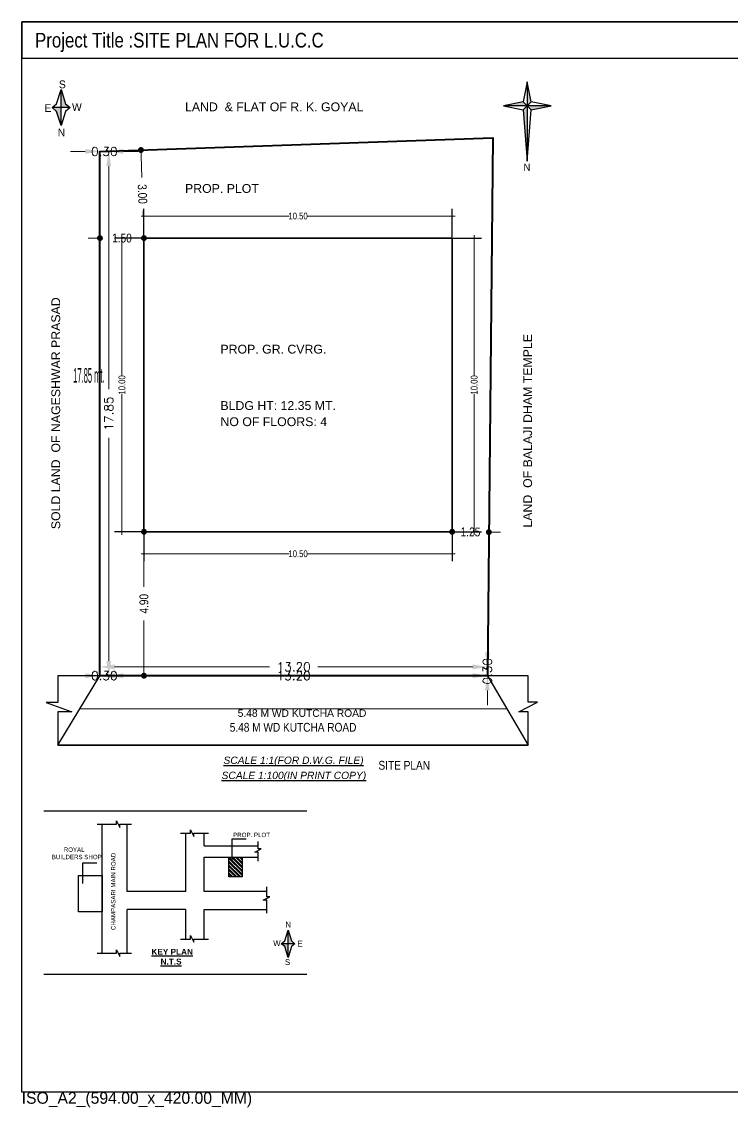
# Paper-space layout 'AutoDCR01' of a CAD drawing. Header units: metres. Extents: x 1 to 57.2, y 0.3 to 37.4.
# Drawn here: x 1 to 25.21, y 0.48 to 37.44 of the extents above; entities that cross this region are included whole.
import ezdxf
from ezdxf.enums import TextEntityAlignment as Align

# ---------------------------------------------------------------- set-up
doc = ezdxf.new("R2010")
doc.units = ezdxf.units.M
doc.header["$MEASUREMENT"] = 0
for name, color, linetype in [('_OtherDetail', 193, 'Continuous'), ('DCR_AREATABLE', 7, 'Continuous'), ('DCR_DIMENSION', 7, 'Continuous'), ('DCR_FMARGIN_DIMENSION', 1, 'Continuous'), ('DCR_GNDCOV', 14, 'Continuous'), ('DCR_GNDCOV_DIMENSION', 7, 'Continuous'), ('DCR_MROAD', 20, 'Continuous'), ('DCR_NPDDIM', 211, 'Continuous'), ('DCR_PWORK', 1, 'Continuous'), ('DCR_PWORK_DIMENSION', 7, 'Continuous'), ('DCR_SPLAN', 50, 'Continuous'), ('DCR_SPLOT', 7, 'Continuous'), ('DCR_SPLOT_DIMENSION', 7, 'Continuous')]:
    doc.layers.add(name, color=color, linetype=linetype)
doc.styles.add('AutoDCRDim2Font', font='ARIALN.TTF')
doc.styles.add('AutoDCRDim3Font', font='ARIALN.TTF')
doc.styles.add('AutoDCRFont', font='romans.shx')
doc.styles.add('AutoDCRTableFont', font='ARIALN.TTF')
doc.styles.add('PreDCRDim3Font', font='ARIALN.TTF')
doc.styles.add('PreDCRFont', font='ARIALN.TTF')
doc.styles.get("Standard").update_dxf_attribs({"font": 'arial.ttf'})
doc.styles.add('tt', font='supef___.ttf', dxfattribs={"height": 3})
doc.dimstyles.new('DCR-PLOT-EXT', dxfattribs={"dimtxt": 0.3, "dimasz": 0.5, "dimexe": 0.5, "dimexo": 0.5, "dimgap": 0.25, "dimtad": 0, "dimdec": 3, "dimzin": 0, "dimdsep": 46, "dimtxsty": 'AutoDCRFont', "dimcen": 0.5, "dimdle": 0.1, "dimse1": 1, "dimse2": 1, "dimadec": 0, "dimazin": 0, "dimtfac": 1, "dimtix": 1, "dimtofl": 0, "dimtmove": 1, "dimatfit": 1, "dimfxl": 1, "dimtolj": 1, "dimtzin": 0, "dimlwd": 15, "dimarcsym": 0})
doc.dimstyles.new('DCR-PLOT-MARGIN', dxfattribs={"dimtxt": 0.3, "dimasz": 0.2, "dimexe": 0.25, "dimexo": 0.25, "dimgap": 0.25, "dimtad": 0, "dimzin": 0, "dimdsep": 46, "dimtxsty": 'AutoDCRDim3Font', "dimblk": 'DOT', "dimcen": 0.5, "dimdle": 0.1, "dimadec": 0, "dimazin": 0, "dimtfac": 1, "dimtix": 1, "dimtofl": 0, "dimtmove": 1, "dimatfit": 1, "dimfxl": 1, "dimtolj": 1, "dimtzin": 0, "dimlwd": 15, "dimarcsym": 0})
doc.dimstyles.new('ISO-25', dxfattribs={"dimtxt": 0.25, "dimasz": 0.15, "dimexe": 0, "dimexo": 0, "dimtad": 0, "dimdec": 3, "dimdsep": 46, "dimtxsty": 'Standard', "dimcen": 2.5, "dimadec": 0, "dimazin": 0, "dimtfac": 1, "dimtdec": 3, "dimtmove": 0, "dimatfit": 3, "dimfxl": 1, "dimarcsym": 0})
doc.dimstyles.new('ISO-DCR23', dxfattribs={"dimtxt": 0.23, "dimasz": 0, "dimexe": 0.25, "dimexo": 0.025, "dimgap": 0, "dimtad": 0, "dimzin": 0, "dimdsep": 46, "dimtxsty": 'AutoDCRDim2Font', "dimcen": 0, "dimdle": 0.1, "dimadec": 0, "dimazin": 0, "dimtfac": 1, "dimtix": 1, "dimtofl": 0, "dimtmove": 1, "dimatfit": 1, "dimfxl": 1, "dimtolj": 1, "dimtzin": 0, "dimlwd": 15, "dimarcsym": 0})

# ---------------------------------------------------------------- blocks, each defined once
blk = doc.blocks.new('blkProjectTitle')
at = {"layer": 'DCR_AREATABLE', "style": 'AutoDCRTableFont'}
blk.add_attdef('PROJECT_TITLE', (0.5, -0.87), '', height=0.5, dxfattribs=at)
blk = doc.blocks.new('*D400')
at = {"layer": 'DCR_SPLOT_DIMENSION', "color": 0, "lineweight": 15, "transparency": 16777216}
for p, q in [((4.166, 15.175), (9.437, 15.175)), ((16.366, 15.175), (11.094, 15.175))]:
    blk.add_line(p, q, dxfattribs=at)
at = {"layer": 'DCR_SPLOT_DIMENSION', "color": 0, "transparency": 16777216}
for points in [[(4.166, 15.258), (4.166, 15.091), (3.666, 15.175)], [(16.366, 15.258), (16.366, 15.091), (16.866, 15.175)]]:
    blk.add_solid(points, dxfattribs=at)
at = {"layer": 'Defpoints', "color": 0, "transparency": 16777216}
for p in [(3.666, 15.175), (3.666, 15.175), (16.866, 15.175)]:
    blk.add_point(p, dxfattribs=at)
at = {"layer": 'DCR_SPLOT_DIMENSION', "color": 0, "lineweight": 15, "transparency": 16777216, "insert": (10.266, 15.175), "char_height": 0.3, "attachment_point": 5, "style": 'AutoDCRFont'}
blk.add_mtext('\\A1;13.20', dxfattribs=at)
blk = doc.blocks.new('*D401')
at = {"layer": 'DCR_SPLOT_DIMENSION', "color": 0, "lineweight": 15, "transparency": 16777216}
for p, q in [((16.866, 15.975), (16.866, 16.475)), ((16.866, 14.675), (16.866, 14.175))]:
    blk.add_line(p, q, dxfattribs=at)
at = {"layer": 'DCR_SPLOT_DIMENSION', "color": 0, "transparency": 16777216}
for points in [[(16.783, 15.975), (16.949, 15.975), (16.866, 15.475)], [(16.783, 14.675), (16.949, 14.675), (16.866, 15.175)]]:
    blk.add_solid(points, dxfattribs=at)
at = {"layer": 'Defpoints', "color": 0, "transparency": 16777216}
for p in [(16.866, 15.475), (16.866, 15.175), (16.866, 15.175)]:
    blk.add_point(p, dxfattribs=at)
at = {"layer": 'DCR_SPLOT_DIMENSION', "color": 0, "lineweight": 15, "transparency": 16777216, "insert": (16.866, 15.325), "char_height": 0.3, "attachment_point": 5, "rotation": 90, "style": 'AutoDCRFont'}
blk.add_mtext('\\A1;0.30', dxfattribs=at)
blk = doc.blocks.new('*D402')
at = {"layer": 'DCR_SPLOT_DIMENSION', "color": 0, "lineweight": 15, "transparency": 16777216}
for p, q in [((4.166, 15.475), (9.437, 15.475)), ((16.366, 15.475), (11.094, 15.475))]:
    blk.add_line(p, q, dxfattribs=at)
at = {"layer": 'DCR_SPLOT_DIMENSION', "color": 0, "transparency": 16777216}
for points in [[(4.166, 15.558), (4.166, 15.391), (3.666, 15.475)], [(16.366, 15.558), (16.366, 15.391), (16.866, 15.475)]]:
    blk.add_solid(points, dxfattribs=at)
at = {"layer": 'Defpoints', "color": 0, "transparency": 16777216}
for p in [(3.666, 15.475), (16.866, 15.475), (16.866, 15.475)]:
    blk.add_point(p, dxfattribs=at)
at = {"layer": 'DCR_SPLOT_DIMENSION', "color": 0, "lineweight": 15, "transparency": 16777216, "insert": (10.266, 15.475), "char_height": 0.3, "attachment_point": 5, "style": 'AutoDCRFont'}
blk.add_mtext('\\A1;13.20', dxfattribs=at)
blk = doc.blocks.new('*D403')
at = {"layer": 'DCR_SPLOT_DIMENSION', "color": 0, "lineweight": 15, "transparency": 16777216}
for p, q in [((3.166, 15.175), (2.666, 15.175)), ((4.466, 15.175), (4.966, 15.175))]:
    blk.add_line(p, q, dxfattribs=at)
at = {"layer": 'DCR_SPLOT_DIMENSION', "color": 0, "transparency": 16777216}
for points in [[(3.166, 15.258), (3.166, 15.091), (3.666, 15.175)], [(4.466, 15.258), (4.466, 15.091), (3.966, 15.175)]]:
    blk.add_solid(points, dxfattribs=at)
at = {"layer": 'Defpoints', "color": 0, "transparency": 16777216}
for p in [(3.666, 15.175), (3.666, 15.175), (3.966, 15.175)]:
    blk.add_point(p, dxfattribs=at)
at = {"layer": 'DCR_SPLOT_DIMENSION', "color": 0, "lineweight": 15, "transparency": 16777216, "insert": (3.816, 15.175), "char_height": 0.3, "attachment_point": 5, "style": 'AutoDCRFont'}
blk.add_mtext('\\A1;0.30', dxfattribs=at)
blk = doc.blocks.new('*D404')
at = {"layer": 'DCR_SPLOT_DIMENSION', "color": 0, "lineweight": 15, "transparency": 16777216}
for p, q in [((3.966, 32.525), (3.966, 24.928)), ((3.966, 15.675), (3.966, 23.271))]:
    blk.add_line(p, q, dxfattribs=at)
at = {"layer": 'DCR_SPLOT_DIMENSION', "color": 0, "transparency": 16777216}
for points in [[(3.883, 32.525), (4.049, 32.525), (3.966, 33.025)], [(3.883, 15.675), (4.049, 15.675), (3.966, 15.175)]]:
    blk.add_solid(points, dxfattribs=at)
at = {"layer": 'Defpoints', "color": 0, "transparency": 16777216}
for p in [(3.966, 33.025), (3.966, 15.175), (3.966, 15.175)]:
    blk.add_point(p, dxfattribs=at)
at = {"layer": 'DCR_SPLOT_DIMENSION', "color": 0, "lineweight": 15, "transparency": 16777216, "insert": (3.966, 24.1), "char_height": 0.3, "attachment_point": 5, "rotation": 90, "style": 'AutoDCRFont'}
blk.add_mtext('\\A1;17.85', dxfattribs=at)
blk = doc.blocks.new('*D405')
at = {"layer": 'DCR_SPLOT_DIMENSION', "color": 0, "lineweight": 15, "transparency": 16777216}
for p, q in [((3.166, 33.025), (2.666, 33.025)), ((4.466, 33.025), (4.966, 33.025))]:
    blk.add_line(p, q, dxfattribs=at)
at = {"layer": 'DCR_SPLOT_DIMENSION', "color": 0, "transparency": 16777216}
for points in [[(3.166, 33.108), (3.166, 32.941), (3.666, 33.025)], [(4.466, 33.108), (4.466, 32.941), (3.966, 33.025)]]:
    blk.add_solid(points, dxfattribs=at)
at = {"layer": 'Defpoints', "color": 0, "transparency": 16777216}
for p in [(3.666, 33.025), (3.966, 33.025), (3.966, 33.025)]:
    blk.add_point(p, dxfattribs=at)
at = {"layer": 'DCR_SPLOT_DIMENSION', "color": 0, "lineweight": 15, "transparency": 16777216, "insert": (3.816, 33.025), "char_height": 0.3, "attachment_point": 5, "style": 'AutoDCRFont'}
blk.add_mtext('\\A1;0.30', dxfattribs=at)
blk = doc.blocks.new('_Dot')
at = {"color": 0, "linetype": 'ByBlock', "lineweight": -2}
blk.add_line((-0.5, 0), (-1, 0), dxfattribs=at)
at = {"color": 0, "linetype": 'ByBlock', "const_width": 0.5}
blk.add_lwpolyline([(-0.25, 0, 1), (0.25, 0, 1)], format="xyb", close=True, dxfattribs=at)
blk = doc.blocks.new('*D406')
at = {"layer": 'DCR_FMARGIN_DIMENSION', "color": 0, "lineweight": 15, "transparency": 16777216}
for p, q in [((5.07, 32.873), (5.095, 32.142)), ((5.159, 30.274), (5.134, 31.005))]:
    blk.add_line(p, q, dxfattribs=at)
at = {"layer": 'Defpoints', "color": 0, "transparency": 16777216}
for p in [(5.063, 33.073), (5.063, 33.073), (5.166, 30.074)]:
    blk.add_point(p, dxfattribs=at)
at = {"layer": 'DCR_FMARGIN_DIMENSION', "color": 0, "lineweight": 15, "transparency": 16777216, "xscale": 0.2000000029802322, "yscale": 0.2000000029802322, "zscale": 0.2000000029802322}
for p, rotation in [((5.063, 33.073), 91.96484803832718), ((5.166, 30.074), 271.9648480383271)]:
    blk.add_blockref('_Dot', p, dxfattribs=dict(at, rotation=rotation))
at = {"layer": 'DCR_FMARGIN_DIMENSION', "color": 0, "lineweight": 15, "transparency": 16777216, "insert": (5.114, 31.574), "char_height": 0.3, "attachment_point": 5, "rotation": 271.9648, "style": 'AutoDCRDim3Font'}
blk.add_mtext('\\A1;3.00', dxfattribs=at)
blk = doc.blocks.new('*D407')
at = {"layer": 'DCR_FMARGIN_DIMENSION', "color": 0, "lineweight": 15, "transparency": 16777216}
for p, q in [((5.07, 32.873), (5.095, 32.142)), ((5.159, 30.274), (5.134, 31.005))]:
    blk.add_line(p, q, dxfattribs=at)
at = {"layer": 'Defpoints', "color": 0, "transparency": 16777216}
for p in [(5.063, 33.073), (5.063, 33.073), (5.166, 30.074)]:
    blk.add_point(p, dxfattribs=at)
at = {"layer": 'DCR_FMARGIN_DIMENSION', "color": 0, "lineweight": 15, "transparency": 16777216, "xscale": 0.2000000029802322, "yscale": 0.2000000029802322, "zscale": 0.2000000029802322}
for p, rotation in [((5.063, 33.073), 91.96484803832718), ((5.166, 30.074), 271.9648480383271)]:
    blk.add_blockref('_Dot', p, dxfattribs=dict(at, rotation=rotation))
at = {"layer": 'DCR_FMARGIN_DIMENSION', "color": 0, "lineweight": 15, "transparency": 16777216, "insert": (5.114, 31.574), "char_height": 0.3, "attachment_point": 5, "rotation": 271.9648, "style": 'AutoDCRDim3Font'}
blk.add_mtext('\\A1;3.00', dxfattribs=at)
blk = doc.blocks.new('*D408')
at = {"layer": 'DCR_FMARGIN_DIMENSION', "color": 0, "lineweight": 15, "transparency": 16777216}
for p, q in [((3.466, 30.074), (3.266, 30.074)), ((5.366, 30.074), (5.566, 30.074))]:
    blk.add_line(p, q, dxfattribs=at)
at = {"layer": 'Defpoints', "color": 0, "transparency": 16777216}
for p in [(3.666, 30.074), (3.666, 30.074), (5.166, 30.074)]:
    blk.add_point(p, dxfattribs=at)
at = {"layer": 'DCR_FMARGIN_DIMENSION', "color": 0, "lineweight": 15, "transparency": 16777216, "xscale": 0.2000000029802322, "yscale": 0.2000000029802322, "zscale": 0.2000000029802322}
blk.add_blockref('_Dot', (3.666, 30.074), dxfattribs=at)
at = {"layer": 'DCR_FMARGIN_DIMENSION', "color": 0, "lineweight": 15, "transparency": 16777216, "xscale": 0.2000000029802322, "yscale": 0.2000000029802322, "zscale": 0.2000000029802322, "rotation": 180}
blk.add_blockref('_Dot', (5.166, 30.074), dxfattribs=at)
at = {"layer": 'DCR_FMARGIN_DIMENSION', "color": 0, "lineweight": 15, "transparency": 16777216, "insert": (4.416, 30.074), "char_height": 0.3, "attachment_point": 5, "style": 'AutoDCRDim3Font'}
blk.add_mtext('\\A1;1.50', dxfattribs=at)
blk = doc.blocks.new('*D409')
at = {"layer": 'DCR_FMARGIN_DIMENSION', "color": 0, "lineweight": 15, "transparency": 16777216}
for p, q in [((15.466, 20.077), (15.266, 20.079)), ((17.115, 20.06), (17.314, 20.058))]:
    blk.add_line(p, q, dxfattribs=at)
at = {"layer": 'Defpoints', "color": 0, "transparency": 16777216}
for p in [(15.666, 20.075), (16.915, 20.062), (16.915, 20.062)]:
    blk.add_point(p, dxfattribs=at)
at = {"layer": 'DCR_FMARGIN_DIMENSION', "color": 0, "lineweight": 15, "transparency": 16777216, "xscale": 0.2000000029802322, "yscale": 0.2000000029802322, "zscale": 0.2000000029802322}
for p, rotation in [((15.666, 20.075), 359.4300764191271), ((16.915, 20.062), 179.4300764191271)]:
    blk.add_blockref('_Dot', p, dxfattribs=dict(at, rotation=rotation))
at = {"layer": 'DCR_FMARGIN_DIMENSION', "color": 0, "lineweight": 15, "transparency": 16777216, "insert": (16.29, 20.069), "char_height": 0.3, "attachment_point": 5, "rotation": 359.4301, "style": 'AutoDCRDim3Font'}
blk.add_mtext('\\A1;1.25', dxfattribs=at)
blk = doc.blocks.new('*D410')
at = {"layer": 'DCR_FMARGIN_DIMENSION', "color": 0, "lineweight": 15, "transparency": 16777216}
for p, q in [((3.466, 30.074), (3.266, 30.074)), ((5.366, 30.074), (5.566, 30.074))]:
    blk.add_line(p, q, dxfattribs=at)
at = {"layer": 'Defpoints', "color": 0, "transparency": 16777216}
for p in [(3.666, 30.074), (3.666, 30.074), (5.166, 30.074)]:
    blk.add_point(p, dxfattribs=at)
at = {"layer": 'DCR_FMARGIN_DIMENSION', "color": 0, "lineweight": 15, "transparency": 16777216, "xscale": 0.2000000029802322, "yscale": 0.2000000029802322, "zscale": 0.2000000029802322}
blk.add_blockref('_Dot', (3.666, 30.074), dxfattribs=at)
at = {"layer": 'DCR_FMARGIN_DIMENSION', "color": 0, "lineweight": 15, "transparency": 16777216, "xscale": 0.2000000029802322, "yscale": 0.2000000029802322, "zscale": 0.2000000029802322, "rotation": 180}
blk.add_blockref('_Dot', (5.166, 30.074), dxfattribs=at)
at = {"layer": 'DCR_FMARGIN_DIMENSION', "color": 0, "lineweight": 15, "transparency": 16777216, "insert": (4.416, 30.074), "char_height": 0.3, "attachment_point": 5, "style": 'AutoDCRDim3Font'}
blk.add_mtext('\\A1;1.50', dxfattribs=at)
blk = doc.blocks.new('*D411')
at = {"layer": 'DCR_FMARGIN_DIMENSION', "color": 0, "lineweight": 15, "transparency": 16777216}
for p, q in [((15.466, 20.077), (15.266, 20.079)), ((17.115, 20.06), (17.314, 20.058))]:
    blk.add_line(p, q, dxfattribs=at)
at = {"layer": 'Defpoints', "color": 0, "transparency": 16777216}
for p in [(15.666, 20.075), (16.915, 20.062), (16.915, 20.062)]:
    blk.add_point(p, dxfattribs=at)
at = {"layer": 'DCR_FMARGIN_DIMENSION', "color": 0, "lineweight": 15, "transparency": 16777216, "xscale": 0.2000000029802322, "yscale": 0.2000000029802322, "zscale": 0.2000000029802322}
for p, rotation in [((15.666, 20.075), 359.4300764191271), ((16.915, 20.062), 179.4300764191271)]:
    blk.add_blockref('_Dot', p, dxfattribs=dict(at, rotation=rotation))
at = {"layer": 'DCR_FMARGIN_DIMENSION', "color": 0, "lineweight": 15, "transparency": 16777216, "insert": (16.29, 20.069), "char_height": 0.3, "attachment_point": 5, "rotation": 359.4301, "style": 'AutoDCRDim3Font'}
blk.add_mtext('\\A1;1.25', dxfattribs=at)
blk = doc.blocks.new('*D412')
at = {"layer": 'DCR_FMARGIN_DIMENSION', "color": 0, "lineweight": 15, "transparency": 16777216}
for p, q in [((5.166, 19.875), (5.166, 18.199)), ((5.166, 15.375), (5.166, 17.051))]:
    blk.add_line(p, q, dxfattribs=at)
at = {"layer": 'Defpoints', "color": 0, "transparency": 16777216}
for p in [(5.166, 20.075), (5.166, 15.175), (5.166, 15.175)]:
    blk.add_point(p, dxfattribs=at)
at = {"layer": 'DCR_FMARGIN_DIMENSION', "color": 0, "lineweight": 15, "transparency": 16777216, "xscale": 0.2000000029802322, "yscale": 0.2000000029802322, "zscale": 0.2000000029802322}
for p, rotation in [((5.166, 20.075), 90), ((5.166, 15.175), 270)]:
    blk.add_blockref('_Dot', p, dxfattribs=dict(at, rotation=rotation))
at = {"layer": 'DCR_FMARGIN_DIMENSION', "color": 0, "lineweight": 15, "transparency": 16777216, "insert": (5.166, 17.625), "char_height": 0.3, "attachment_point": 5, "rotation": 90, "style": 'AutoDCRDim3Font'}
blk.add_mtext('\\A1;4.90', dxfattribs=at)
blk = doc.blocks.new('*D413')
at = {"layer": 'DCR_FMARGIN_DIMENSION', "color": 0, "lineweight": 15, "transparency": 16777216}
for p, q in [((5.166, 19.875), (5.166, 18.199)), ((5.166, 15.375), (5.166, 17.051))]:
    blk.add_line(p, q, dxfattribs=at)
at = {"layer": 'Defpoints', "color": 0, "transparency": 16777216}
for p in [(5.166, 20.075), (5.166, 15.175), (5.166, 15.175)]:
    blk.add_point(p, dxfattribs=at)
at = {"layer": 'DCR_FMARGIN_DIMENSION', "color": 0, "lineweight": 15, "transparency": 16777216, "xscale": 0.2000000029802322, "yscale": 0.2000000029802322, "zscale": 0.2000000029802322}
for p, rotation in [((5.166, 20.075), 90), ((5.166, 15.175), 270)]:
    blk.add_blockref('_Dot', p, dxfattribs=dict(at, rotation=rotation))
at = {"layer": 'DCR_FMARGIN_DIMENSION', "color": 0, "lineweight": 15, "transparency": 16777216, "insert": (5.166, 17.625), "char_height": 0.3, "attachment_point": 5, "rotation": 90, "style": 'AutoDCRDim3Font'}
blk.add_mtext('\\A1;4.90', dxfattribs=at)
blk = doc.blocks.new('*D414')
at = {"layer": 'DCR_PWORK_DIMENSION', "color": 0, "lineweight": -2, "transparency": 16777216}
for p, q in [((5.141, 30.074), (4.166, 30.074)), ((5.141, 20.075), (4.166, 20.075))]:
    blk.add_line(p, q, dxfattribs=at)
at = {"layer": 'DCR_PWORK_DIMENSION', "color": 0, "lineweight": 15, "transparency": 16777216}
for p, q in [((4.416, 30.174), (4.416, 25.384)), ((4.416, 19.975), (4.416, 24.766))]:
    blk.add_line(p, q, dxfattribs=at)
at = {"layer": 'Defpoints', "color": 0, "transparency": 16777216}
for p in [(4.416, 30.074), (5.166, 30.074), (5.166, 20.075)]:
    blk.add_point(p, dxfattribs=at)
at = {"layer": 'DCR_PWORK_DIMENSION', "color": 0, "transparency": 16777216, "insert": (4.416, 25.075), "char_height": 0.23, "attachment_point": 5, "rotation": 90, "style": 'AutoDCRDim2Font'}
blk.add_mtext('\\A1;10.00', dxfattribs=at)
blk = doc.blocks.new('*D415')
at = {"layer": 'DCR_PWORK_DIMENSION', "color": 0, "lineweight": -2, "transparency": 16777216}
for p, q in [((5.166, 20.05), (5.166, 19.075)), ((15.666, 20.05), (15.666, 19.075))]:
    blk.add_line(p, q, dxfattribs=at)
at = {"layer": 'DCR_PWORK_DIMENSION', "color": 0, "lineweight": 15, "transparency": 16777216}
for p, q in [((5.066, 19.325), (10.107, 19.325)), ((15.766, 19.325), (10.725, 19.325))]:
    blk.add_line(p, q, dxfattribs=at)
at = {"layer": 'Defpoints', "color": 0, "transparency": 16777216}
for p in [(5.166, 20.075), (15.666, 20.075), (5.166, 19.325)]:
    blk.add_point(p, dxfattribs=at)
at = {"layer": 'DCR_PWORK_DIMENSION', "color": 0, "transparency": 16777216, "insert": (10.416, 19.325), "char_height": 0.23, "attachment_point": 5, "style": 'AutoDCRDim2Font'}
blk.add_mtext('\\A1;10.50', dxfattribs=at)
blk = doc.blocks.new('*D416')
at = {"layer": 'DCR_PWORK_DIMENSION', "color": 0, "lineweight": -2, "transparency": 16777216}
for p, q in [((15.691, 30.074), (16.666, 30.074)), ((15.691, 20.075), (16.666, 20.075))]:
    blk.add_line(p, q, dxfattribs=at)
at = {"layer": 'DCR_PWORK_DIMENSION', "color": 0, "lineweight": 15, "transparency": 16777216}
for p, q in [((16.416, 30.174), (16.416, 25.384)), ((16.416, 19.975), (16.416, 24.766))]:
    blk.add_line(p, q, dxfattribs=at)
at = {"layer": 'Defpoints', "color": 0, "transparency": 16777216}
for p in [(15.666, 30.074), (15.666, 20.075), (16.416, 20.075)]:
    blk.add_point(p, dxfattribs=at)
at = {"layer": 'DCR_PWORK_DIMENSION', "color": 0, "transparency": 16777216, "insert": (16.416, 25.075), "char_height": 0.23, "attachment_point": 5, "rotation": 90, "style": 'AutoDCRDim2Font'}
blk.add_mtext('\\A1;10.00', dxfattribs=at)
blk = doc.blocks.new('*D417')
at = {"layer": 'DCR_PWORK_DIMENSION', "color": 0, "lineweight": -2, "transparency": 16777216}
for p, q in [((5.166, 30.099), (5.166, 31.074)), ((15.666, 30.099), (15.666, 31.074))]:
    blk.add_line(p, q, dxfattribs=at)
at = {"layer": 'DCR_PWORK_DIMENSION', "color": 0, "lineweight": 15, "transparency": 16777216}
for p, q in [((5.066, 30.824), (10.107, 30.824)), ((15.766, 30.824), (10.725, 30.824))]:
    blk.add_line(p, q, dxfattribs=at)
at = {"layer": 'Defpoints', "color": 0, "transparency": 16777216}
for p in [(15.666, 30.824), (5.166, 30.074), (15.666, 30.074)]:
    blk.add_point(p, dxfattribs=at)
at = {"layer": 'DCR_PWORK_DIMENSION', "color": 0, "transparency": 16777216, "insert": (10.416, 30.824), "char_height": 0.23, "attachment_point": 5, "style": 'AutoDCRDim2Font'}
blk.add_mtext('\\A1;10.50', dxfattribs=at)
blk = doc.blocks.new('*D418')
at = {"layer": 'DCR_GNDCOV_DIMENSION', "color": 0, "lineweight": -2, "transparency": 16777216}
for p, q in [((5.141, 30.074), (4.166, 30.074)), ((5.141, 20.075), (4.166, 20.075))]:
    blk.add_line(p, q, dxfattribs=at)
at = {"layer": 'DCR_GNDCOV_DIMENSION', "color": 0, "lineweight": 15, "transparency": 16777216}
for p, q in [((4.416, 30.174), (4.416, 25.384)), ((4.416, 19.975), (4.416, 24.766))]:
    blk.add_line(p, q, dxfattribs=at)
at = {"layer": 'Defpoints', "color": 0, "transparency": 16777216}
for p in [(4.416, 30.074), (5.166, 30.074), (5.166, 20.075)]:
    blk.add_point(p, dxfattribs=at)
at = {"layer": 'DCR_GNDCOV_DIMENSION', "color": 0, "transparency": 16777216, "insert": (4.416, 25.075), "char_height": 0.23, "attachment_point": 5, "rotation": 90, "style": 'AutoDCRDim2Font'}
blk.add_mtext('\\A1;10.00', dxfattribs=at)
blk = doc.blocks.new('*D419')
at = {"layer": 'DCR_GNDCOV_DIMENSION', "color": 0, "lineweight": -2, "transparency": 16777216}
for p, q in [((5.166, 20.05), (5.166, 19.075)), ((15.666, 20.05), (15.666, 19.075))]:
    blk.add_line(p, q, dxfattribs=at)
at = {"layer": 'DCR_GNDCOV_DIMENSION', "color": 0, "lineweight": 15, "transparency": 16777216}
for p, q in [((5.066, 19.325), (10.107, 19.325)), ((15.766, 19.325), (10.725, 19.325))]:
    blk.add_line(p, q, dxfattribs=at)
at = {"layer": 'Defpoints', "color": 0, "transparency": 16777216}
for p in [(5.166, 20.075), (15.666, 20.075), (5.166, 19.325)]:
    blk.add_point(p, dxfattribs=at)
at = {"layer": 'DCR_GNDCOV_DIMENSION', "color": 0, "transparency": 16777216, "insert": (10.416, 19.325), "char_height": 0.23, "attachment_point": 5, "style": 'AutoDCRDim2Font'}
blk.add_mtext('\\A1;10.50', dxfattribs=at)
blk = doc.blocks.new('*D420')
at = {"layer": 'DCR_GNDCOV_DIMENSION', "color": 0, "lineweight": -2, "transparency": 16777216}
for p, q in [((15.691, 30.074), (16.666, 30.074)), ((15.691, 20.075), (16.666, 20.075))]:
    blk.add_line(p, q, dxfattribs=at)
at = {"layer": 'DCR_GNDCOV_DIMENSION', "color": 0, "lineweight": 15, "transparency": 16777216}
for p, q in [((16.416, 30.174), (16.416, 25.384)), ((16.416, 19.975), (16.416, 24.766))]:
    blk.add_line(p, q, dxfattribs=at)
at = {"layer": 'Defpoints', "color": 0, "transparency": 16777216}
for p in [(15.666, 30.074), (15.666, 20.075), (16.416, 20.075)]:
    blk.add_point(p, dxfattribs=at)
at = {"layer": 'DCR_GNDCOV_DIMENSION', "color": 0, "transparency": 16777216, "insert": (16.416, 25.075), "char_height": 0.23, "attachment_point": 5, "rotation": 90, "style": 'AutoDCRDim2Font'}
blk.add_mtext('\\A1;10.00', dxfattribs=at)
blk = doc.blocks.new('*D421')
at = {"layer": 'DCR_GNDCOV_DIMENSION', "color": 0, "lineweight": -2, "transparency": 16777216}
for p, q in [((5.166, 30.099), (5.166, 31.074)), ((15.666, 30.099), (15.666, 31.074))]:
    blk.add_line(p, q, dxfattribs=at)
at = {"layer": 'DCR_GNDCOV_DIMENSION', "color": 0, "lineweight": 15, "transparency": 16777216}
for p, q in [((5.066, 30.824), (10.107, 30.824)), ((15.766, 30.824), (10.725, 30.824))]:
    blk.add_line(p, q, dxfattribs=at)
at = {"layer": 'Defpoints', "color": 0, "transparency": 16777216}
for p in [(15.666, 30.824), (5.166, 30.074), (15.666, 30.074)]:
    blk.add_point(p, dxfattribs=at)
at = {"layer": 'DCR_GNDCOV_DIMENSION', "color": 0, "transparency": 16777216, "insert": (10.416, 30.824), "char_height": 0.23, "attachment_point": 5, "style": 'AutoDCRDim2Font'}
blk.add_mtext('\\A1;10.50', dxfattribs=at)
blk = doc.blocks.new('North_PreDCR')
at = {"layer": '_OtherDetail'}
h = blk.add_hatch(color=7, dxfattribs=at)
h.paths.add_polyline_path([(0, 2.025), (-0.337, 2.363), (-2.025, 2.025)])
h.paths.add_polyline_path([(0, 2.025), (0.338, 2.363), (0, 6.75)])
h.paths.add_polyline_path([(0, 2.025), (0.338, 1.688), (2.025, 2.025)])
h.paths.add_polyline_path([(0, 2.025), (-0.337, 1.688), (0, 0)])
at = {"layer": '_OtherDetail', "color": 7}
for p, q in [((0, 0), (0, 6.75)), ((-2.025, 2.025), (2.025, 2.025))]:
    blk.add_line(p, q, dxfattribs=at)
for points in [[(0, 6.75), (-0.337, 2.363), (-2.025, 2.025), (-0.337, 1.688), (0, 0), (0.338, 1.688), (2.025, 2.025), (0.338, 2.363), (0, 6.75)], [(-0.337, 2.363), (0, 2.025), (-0.337, 1.688)], [(0, 2.025), (0.338, 2.363)], [(0, 2.025), (0.338, 1.688)]]:
    blk.add_lwpolyline(points, dxfattribs=at)
at = {"layer": '_OtherDetail', "color": 7, "style": 'tt'}
blk.add_text('N', height=0.608, dxfattribs=at).set_placement((-0.263, 6.957))

psp = doc.layouts.new('AutoDCR01')

# ---------------------------------------------------------------- hatches: boundary and pattern name
h = psp.add_hatch(color=256)
h.paths.add_polyline_path([(2.1889, 34.3882), (2.3418, 33.9044), (2.3418, 34.5163), (2.0359, 34.5163)])
h.paths.add_polyline_path([(2.3418, 34.5163), (2.6478, 34.5163), (2.4948, 34.6443), (2.3418, 35.1281)])
h = psp.add_hatch()
h.set_pattern_fill('ANSI32', color=1, scale=0.01, angle=-90, style=0)
h.set_pattern_definition([(315, (-878.18828, 1603.65294), (0.067351921, 0.067351921), []), (315, (-878.18828, 1603.60804), (0.067351921, 0.067351921), [])])
h.paths.add_polyline_path([(8.059, 8.3275), (8.5101, 8.3275), (8.5101, 8.9972), (8.059, 8.9972)])
h = psp.add_hatch(color=256)
h.paths.add_polyline_path([(9.9593, 5.9514), (10.0752, 5.5849), (10.0752, 6.0484), (9.8434, 6.0484)])
h.paths.add_polyline_path([(10.0752, 6.0484), (10.3069, 6.0484), (10.1911, 6.1454), (10.0752, 6.512)])
at = {"layer": 'DCR_MROAD', "lineweight": 18, "ltscale": 10}
h = psp.add_hatch(dxfattribs=at)
h.set_pattern_fill('LINE', color=3, scale=10, style=0)
h.set_pattern_definition([(0, (-3538158.2124, -1101852.2081), (0, 1.25), [])])
h.paths.add_polyline_path([(2.2319, 12.8124), (3.6659, 15.1748), (16.8659, 15.1748), (18.2601, 12.8124)])
h.paths.add_polyline_path([(8.0885, 13.2627), (8.0885, 13.5731), (12.4035, 13.5731), (12.4035, 13.2627)], flags=0)

# ---------------------------------------------------------------- linework, layer by layer
at = {"color": 0}
for p, q in [((3.6659, 15.1748), (3.6659, 33.0248)), ((3.6659, 15.1748), (16.8659, 15.1748)), ((5.0384, 15.1748), (15.7264, 15.1748)), ((5.0384, 15.1748), (12.0654, 15.1748)), ((1.75, 10.5776), (10.7136, 10.5776)), ((3.7472, 7.4646), (3.7472, 10.1178)), ((4.5927, 7.8308), (4.5927, 10.1178)), ((6.5914, 7.8308), (6.5914, 9.8093)), ((7.2114, 9.3807), (7.2114, 9.8093)), ((7.2114, 9.3807), (9.0557, 9.3807)), ((7.2114, 8.9972), (9.0557, 8.9972)), ((7.2114, 7.8308), (7.2114, 8.9972)), ((6.5914, 7.8308), (4.5927, 7.8308)), ((9.3464, 7.8308), (7.2114, 7.8308)), ((3.7472, 5.7235), (3.7472, 7.4646)), ((4.5927, 5.7235), (4.5927, 7.2192)), ((6.5914, 7.2192), (4.5927, 7.2192)), ((6.5914, 6.2076), (6.5914, 7.2192)), ((7.2114, 7.2192), (9.3464, 7.2192)), ((7.2114, 6.2076), (7.2114, 7.2192)), ((1.75, 5.0131), (10.7136, 5.0131))]:
    psp.add_line(p, q, dxfattribs=at)
for points in [[(2.3418, 33.9044), (2.1889, 34.3882), (2.0359, 34.5163), (2.1889, 34.6443), (2.3418, 35.1281), (2.4948, 34.6443), (2.6478, 34.5163), (2.4948, 34.3882), (2.3418, 33.9044)], [(2.3418, 33.9044), (2.3418, 35.1281)], [(2.6478, 34.5163), (2.0359, 34.5163)], [(15.7264, 15.1748), (2.2319, 15.1748), (2.2319, 14.2565), (1.8306, 14.2565), (2.7089, 13.9483), (2.2319, 13.9483), (2.2319, 12.8124), (18.2601, 12.8124), (18.2601, 13.9483), (17.936, 13.9483), (18.5687, 14.2708), (18.2601, 14.2708), (18.2601, 15.1748), (15.7264, 15.1748), (15.7264, 15.1748)], [(5.0384, 15.1748), (15.7264, 15.1748)], [(3.5716, 10.1178), (4.225, 10.1178), (4.225, 10.2355), (4.3428, 10.0104), (4.3428, 10.1178), (4.7432, 10.1178)], [(6.4159, 9.8093), (6.7475, 9.8093), (6.7475, 9.9269), (6.8653, 9.7019), (6.8653, 9.8093), (7.362, 9.8093)], [(9.0557, 8.8649), (9.0557, 9.1631), (8.938, 9.1631), (9.1631, 9.2809), (9.0557, 9.2809), (9.0557, 9.5292)], [(9.3464, 7.0909), (9.3464, 7.5269), (9.2287, 7.5269), (9.4538, 7.6447), (9.3464, 7.6447), (9.3464, 7.9819)], [(6.4159, 6.2076), (6.7475, 6.2076), (6.7475, 6.3253), (6.8653, 6.1003), (6.8653, 6.2076), (7.362, 6.2076)], [(10.0752, 5.5849), (9.9593, 5.9514), (9.8434, 6.0484), (9.9593, 6.1454), (10.0752, 6.512), (10.1911, 6.1454), (10.3069, 6.0484), (10.1911, 5.9514), (10.0752, 5.5849)], [(10.0752, 5.5849), (10.0752, 6.512)], [(10.3069, 6.0484), (9.8434, 6.0484)], [(3.5716, 5.7235), (4.225, 5.7235), (4.225, 5.8412), (4.3428, 5.6161), (4.3428, 5.7235), (4.7432, 5.7235)]]:
    psp.add_lwpolyline(points, dxfattribs=at)
for points in [[(3.6659, 15.1748), (3.6659, 33.0248), (17.048, 33.4839), (16.8659, 15.1748)], [(5.1659, 20.0748), (15.6658, 20.0748), (15.6658, 30.0745), (5.1659, 30.0745)], [(8.5101, 8.9972), (8.5101, 8.3275), (8.059, 8.3275), (8.059, 8.9972)], [(2.9319, 8.3717), (3.7472, 8.3717), (3.7472, 7.1288), (2.9319, 7.1288)]]:
    psp.add_lwpolyline(points, close=True, dxfattribs=at)
at = {"layer": 'DCR_AREATABLE'}
for points in [[(1, 1), (1, 37.4412), (57.2412, 37.4412), (57.2412, 1)], [(1, 37.4412), (1, 36.1949), (52.6414, 36.1949), (52.6414, 37.4412)]]:
    psp.add_lwpolyline(points, close=True, dxfattribs=at)
at = {"layer": 'DCR_GNDCOV', "color": 0}
psp.add_lwpolyline([(5.1659, 30.0745), (15.6658, 30.0745), (15.6658, 20.0748), (5.1659, 20.0748)], close=True, dxfattribs=at)
at = {"layer": 'DCR_MROAD', "color": 0}
psp.add_lwpolyline([(2.2319, 12.8124), (3.6659, 15.1748), (16.8659, 15.1748), (18.2601, 12.8124)], close=True, dxfattribs=at)
at = {"layer": 'DCR_PWORK', "color": 1}
psp.add_lwpolyline([(5.1659, 30.0745), (15.6658, 30.0745), (15.6658, 20.0748), (5.1659, 20.0748)], close=True, dxfattribs=at)
at = {"layer": 'DCR_SPLOT', "color": 0, "lineweight": 40}
psp.add_lwpolyline([(3.6659, 15.1748), (3.6659, 33.0248), (17.048, 33.4839), (16.8659, 15.1748)], close=True, dxfattribs=at)
psp.add_lwpolyline([(3.6659, 15.1748), (3.6659, 33.0248), (17.048, 33.4839), (16.8659, 15.1748)], close=True, dxfattribs=at)
psp.add_lwpolyline([(3.6659, 15.1748), (3.6659, 33.0248), (17.048, 33.4839), (16.8659, 15.1748)], close=True, dxfattribs=at)
psp.add_lwpolyline([(3.6659, 15.1748), (3.6659, 33.0248), (17.048, 33.4839), (16.8659, 15.1748)], close=True, dxfattribs=at)
psp.add_lwpolyline([(3.6659, 15.1748), (3.6659, 33.0248), (17.048, 33.4839), (16.8659, 15.1748)], close=True, dxfattribs=at)

# ---------------------------------------------------------------- block references
at = {"layer": '_OtherDetail', "color": 0, "xscale": 0.4, "yscale": 0.4, "zscale": 0.4, "rotation": 180}
psp.add_blockref('North_PreDCR', (18.2251, 35.3888), dxfattribs=at)
at = {"layer": 'DCR_AREATABLE'}
ref = psp.add_blockref('blkProjectTitle', (1, 37.4412), dxfattribs=at)
ref.add_attrib('PROJECT_TITLE_001', 'Project Title :SITE PLAN FOR L.U.C.C', (1.456, 36.5625), dxfattribs={"height": 0.5, "style": 'AutoDCRTableFont'})

# ---------------------------------------------------------------- texts
at = {"color": 0, "attachment_point": 1}
for s, insert, char_height, width in [('{\\Fgothice|c0;S}', (2.2653, 35.4404), 0.265742, 0.330291), ('{\\Fgothice|c0;E}', (1.7753, 34.6337), 0.265742, 0.330291), ('{\\Fgothice|c0;W}', (2.7124, 34.6677), 0.265742, 0.330291), ('{\\fArial|b0|i1|c0|p34;\\LSCALE 1:1(FOR D.W.G. FILE)}', (7.8745, 12.4193), 0.25, 5.098738), ('{\\fArial|b0|i1|c0|p34;\\LSCALE 1:100(IN PRINT COPY)}', (7.809, 11.9054), 0.25, 5.269713), ('{\\Fgothice|c0;W}', (9.5679, 6.1683), 0.201319, 0.250221), ('{\\Fgothice|c0;E}', (10.3945, 6.153), 0.201319, 0.250221), ('{\\Fgothice|c0;S}', (9.9669, 5.524), 0.201319, 0.250221)]:
    psp.add_mtext(s, dxfattribs=dict(at, insert=insert, char_height=char_height, width=width))
for s, width, insert, char_height in [('LAND  & FLAT OF R. K. GOYAL', 13.459606, (6.5644, 34.6922), 0.3), ('5.48 M WD KUTCHA ROAD', 5.83711, (8.3585, 14.0238), 0.25), ('PROP. PLOT', 2.048253, (8.2041, 9.828), 0.15), ('       ROYAL \\PBUILDERS SHOP', 2.048253, (2.0253, 9.3268), 0.15), ('{\\fArial|b1|i0|c0|p34;\\LKEY PLAN\\P\\l    \\LN.T.S}', 5.378837, (5.4211, 5.874), 0.2)]:
    psp.add_mtext_dynamic_manual_height_columns(s, width=width, gutter_width=12.5, heights=[0], dxfattribs=dict(at, insert=insert, char_height=char_height))
at = {"color": 0, "attachment_point": 7, "rotation": 180}
for insert, char_height, width in [((2.4825, 33.8026), 0.265742, 0.330291), ((10.179, 6.7969), 0.201319, 0.250221)]:
    psp.add_mtext('{\\Fgothice|c0;N}', dxfattribs=dict(at, insert=insert, char_height=char_height, width=width))
at = {"color": 0, "attachment_point": 1, "rotation": 90}
for s, width, insert, char_height in [(' SOLD LAND  OF NAGESHWAR PRASAD', 13.459606, (2.0105, 20.0468), 0.3), (' LAND  OF BALAJI DHAM TEMPLE', 13.459606, (18.0875, 20.1014), 0.3), ('CHAMPASARI MAIN ROAD', 2.982032, (4.045, 6.5138), 0.15)]:
    psp.add_mtext_dynamic_manual_height_columns(s, width=width, gutter_width=12.5, heights=[0], dxfattribs=dict(at, insert=insert, char_height=char_height))
at = {"layer": 'DCR_AREATABLE', "insert": (1, 1), "char_height": 0.4, "attachment_point": 1, "style": ''}
psp.add_mtext('ISO_A2_(594.00_x_420.00_MM)', dxfattribs=at)
at = {"layer": 'DCR_DIMENSION', "color": 0, "char_height": 0.3, "attachment_point": 1}
for s, insert in [('BLDG HT: 12.35 MT.', (7.7713, 24.5223)), ('NO OF FLOORS: 4', (7.7713, 23.9723))]:
    psp.add_mtext_dynamic_manual_height_columns(s, width=13.459606, gutter_width=12.5, heights=[0], dxfattribs=dict(at, insert=insert))
at = {"layer": 'DCR_GNDCOV', "color": 0, "insert": (7.7713, 26.4426), "char_height": 0.3, "attachment_point": 1}
psp.add_mtext_dynamic_manual_height_columns('PROP. GR. CVRG.', width=13.459606, gutter_width=12.5, heights=[0], dxfattribs=at)
at = {"layer": 'DCR_MROAD', "color": 0, "style": 'PreDCRDim3Font'}
psp.add_text('5.48 M WD KUTCHA ROAD', height=0.3, dxfattribs=at).set_placement((10.246, 13.4178), align=Align.MIDDLE_CENTER)
at = {"layer": 'DCR_NPDDIM', "color": 0, "style": 'PreDCRDim3Font', "width": 0.409428}
psp.add_text('17.85 mt.', height=0.5, dxfattribs=at).set_placement((2.756, 25.1484))
at = {"layer": 'DCR_SPLAN', "color": 0, "lineweight": 30, "insert": (13.1543, 12.2737), "char_height": 0.3, "attachment_point": 1, "style": 'PreDCRFont'}
psp.add_mtext_dynamic_manual_height_columns('SITE PLAN', width=5.120327, gutter_width=12.5, heights=[0], dxfattribs=at)
at = {"layer": 'DCR_SPLOT', "color": 0, "lineweight": 40, "insert": (6.5644, 31.9135), "char_height": 0.3, "attachment_point": 1}
psp.add_mtext_dynamic_manual_height_columns('PROP. PLOT', width=13.459606, gutter_width=12.5, heights=[0], dxfattribs=at)

# ---------------------------------------------------------------- dimensions: what is measured, and where the dimension line sits
at = {"layer": 'DCR_FMARGIN_DIMENSION', "color": 0, "lineweight": 15}
for p1, p2, text, picture, middle in [((5.1659, 30.0745), (5.063, 33.0727), '3.00', '*D406', (5.1145, 31.5736)), ((5.1659, 30.0745), (5.063, 33.0727), '3.00', '*D407', (5.1145, 31.5736)), ((5.1659, 30.0745), (3.6659, 30.0745), '1.50', '*D408', (4.4159, 30.0745)), ((5.1659, 30.0745), (3.6659, 30.0745), '1.50', '*D410', (4.4159, 30.0745)), ((5.1659, 20.0748), (5.1659, 15.1748), '4.90', '*D412', (5.1659, 17.6248)), ((5.1659, 20.0748), (5.1659, 15.1748), '4.90', '*D413', (5.1659, 17.6248)), ((15.6658, 20.0748), (16.9145, 20.0624), '1.25', '*D409', (16.2901, 20.0686)), ((15.6658, 20.0748), (16.9145, 20.0624), '1.25', '*D411', (16.2901, 20.0686))]:
    dim = psp.add_aligned_dim(p1=p1, p2=p2, distance=0, text=text, dimstyle='DCR-PLOT-MARGIN', dxfattribs=at)
    dim.commit()
    dim.dimension.update_dxf_attribs({"geometry": picture, "text_midpoint": middle})
at = {"layer": 'DCR_GNDCOV_DIMENSION', "color": 0}
for p1, p2, text, picture, middle in [((5.1659, 30.0745), (15.6658, 30.0745), '10.50', '*D421', (10.4158, 30.8245)), ((5.1659, 20.0748), (5.1659, 30.0745), '10.00', '*D418', (4.4159, 25.0746)), ((15.6658, 30.0745), (15.6658, 20.0748), '10.00', '*D420', (16.4158, 25.0746)), ((15.6658, 20.0748), (5.1659, 20.0748), '10.50', '*D419', (10.4158, 19.3248))]:
    dim = psp.add_aligned_dim(p1=p1, p2=p2, distance=0.75, text=text, dimstyle='ISO-DCR23', override={"dimtxt": 0.23, "dimasz": 0, "dimexe": 0.25, "dimexo": 0.025, "dimgap": 0, "dimtxsty": 'AutoDCRDim2Font', "dimcen": 0}, dxfattribs=at)
    dim.commit()
    dim.dimension.update_dxf_attribs({"geometry": picture, "text_midpoint": middle})
at = {"layer": 'DCR_PWORK_DIMENSION', "color": 0}
for p1, p2, text, picture, middle in [((5.1659, 30.0745), (15.6658, 30.0745), '10.50', '*D417', (10.4158, 30.8245)), ((5.1659, 20.0748), (5.1659, 30.0745), '10.00', '*D414', (4.4159, 25.0746)), ((15.6658, 30.0745), (15.6658, 20.0748), '10.00', '*D416', (16.4158, 25.0746)), ((15.6658, 20.0748), (5.1659, 20.0748), '10.50', '*D415', (10.4158, 19.3248))]:
    dim = psp.add_aligned_dim(p1=p1, p2=p2, distance=0.75, text=text, dimstyle='ISO-DCR23', override={"dimtxt": 0.23, "dimasz": 0, "dimexe": 0.25, "dimexo": 0.025, "dimgap": 0, "dimtxsty": 'AutoDCRDim2Font', "dimcen": 0}, dxfattribs=at)
    dim.commit()
    dim.dimension.update_dxf_attribs({"geometry": picture, "text_midpoint": middle})
at = {"layer": 'DCR_SPLOT_DIMENSION', "color": 0, "lineweight": 15}
for p1, p2, text, picture, middle in [((3.6659, 33.0248), (3.9659, 33.0248), '0.30', '*D405', (3.8159, 33.0248)), ((3.9659, 33.0248), (3.9659, 15.1748), '17.85', '*D404', (3.9659, 24.0998)), ((16.8659, 15.4748), (16.8659, 15.1748), '0.30', '*D401', (16.8659, 15.3248)), ((3.6659, 15.4748), (16.8659, 15.4748), '13.20', '*D402', (10.2659, 15.4748)), ((3.9659, 15.1748), (3.6659, 15.1748), '0.30', '*D403', (3.8159, 15.1748)), ((16.8659, 15.1748), (3.6659, 15.1748), '13.20', '*D400', (10.2659, 15.1748))]:
    dim = psp.add_aligned_dim(p1=p1, p2=p2, distance=0, text=text, dimstyle='DCR-PLOT-EXT', dxfattribs=at)
    dim.commit()
    dim.dimension.update_dxf_attribs({"geometry": picture, "text_midpoint": middle})

# ---------------------------------------------------------------- leaders
at = {"color": 0}
for points in [[(8.1672, 8.9076), (8.1672, 9.615), (8.6428, 9.615)], [(3.0815, 8.0996), (3.0815, 8.807), (3.5572, 8.807)]]:
    psp.add_leader(points, dimstyle='ISO-25', dxfattribs=at)

doc.saveas('drawing.dxf')
